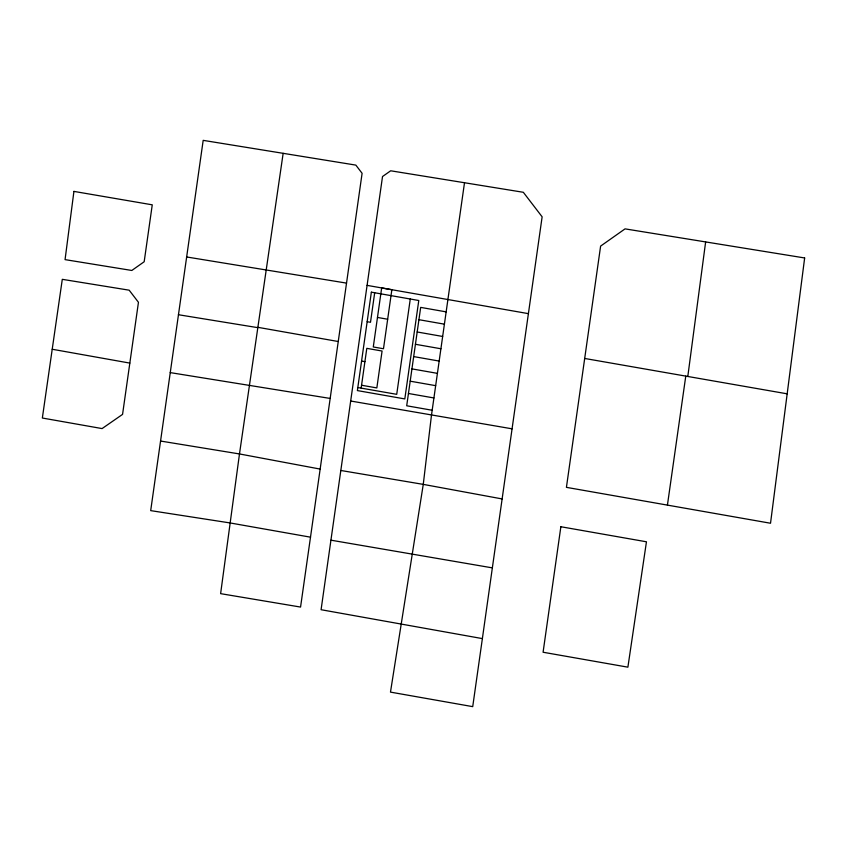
<?xml version="1.0" encoding="UTF-8"?>
<svg xmlns="http://www.w3.org/2000/svg" width="847" height="847" viewBox="0 0 847 847"><rect width="100%" height="100%" fill="white"/><g stroke="black" fill="none" stroke-linecap="round" stroke-linejoin="round"><path stroke-width="1.27" d="M687.806 376.47L705.636 241.924M310.5 537.178L362.103 173.307L355.846 165.112L203.185 140.358L150.692 510.625L229.918 522.917L310.5 537.178L300.558 607.066L220.622 593.652L239.479 453.95L283.152 153.328M330.933 540.174L321.087 609.713L482.377 638.606L472.721 706.642L390.478 692.115L423.267 484.378L431.483 415.125L464.505 182.74L390.689 170.787L382.526 176.525L330.933 540.174L492.351 567.871L482.377 638.606M361.15 388.117L366.804 348.339L382.082 351.029L376.841 387.926L361.563 385.237M374.692 292.755L370.499 322.284L367.164 321.701M410.276 299.012L396.724 394.331L357.815 387.534M492.351 567.871L542.133 216.821L523.33 192.29L464.505 182.74M667.425 505.13L685.774 376.1M52.218 349.25L42.35 418.026L102.074 428.582L122.561 414.384L138.453 302.294L129.168 290.182L62.297 279.33L52.218 349.25L129.824 363.098M170.226 372.606L330.171 398.439M186.647 256.969L346.529 283.11M178.421 314.724L257.859 327.662M160.57 441.043L239.479 453.95L320.145 469.079M340.822 470.477L423.267 484.378L502.133 498.936M512.096 428.826L350.679 401.012M367.1 285.375L528.412 313.644M584.695 358.461L787.17 393.823M446.136 311.865L420.673 307.387L406.698 405.777L432.171 410.255M418.926 319.69L444.389 324.168M377.476 317.445L387.661 319.234M417.179 331.982L442.653 336.46M415.432 344.284L440.906 348.763M257.88 327.323L338.26 341.521M413.685 356.587L439.159 361.066M411.938 368.879L437.412 373.358M361.574 361.055L364.919 361.648M410.192 381.182L435.665 385.66M408.445 393.484L433.918 397.963M804.65 257.964L770.526 523.245L566.421 487.353L600.618 246.096L625.054 228.87L804.65 257.964M73.922 191.401L65.06 259.627L131.814 270.468L144.181 261.744L152.259 204.826L73.922 191.401M371.357 292.173L357.381 390.583L404.813 398.926L418.778 300.505L371.357 292.173M381.669 287.927L373.283 346.963L383.479 348.752L391.854 289.716L381.669 287.927M560.862 526.739L543.086 652.243L627.892 667.171L646.452 541.794L560.862 526.739"/></g></svg>
